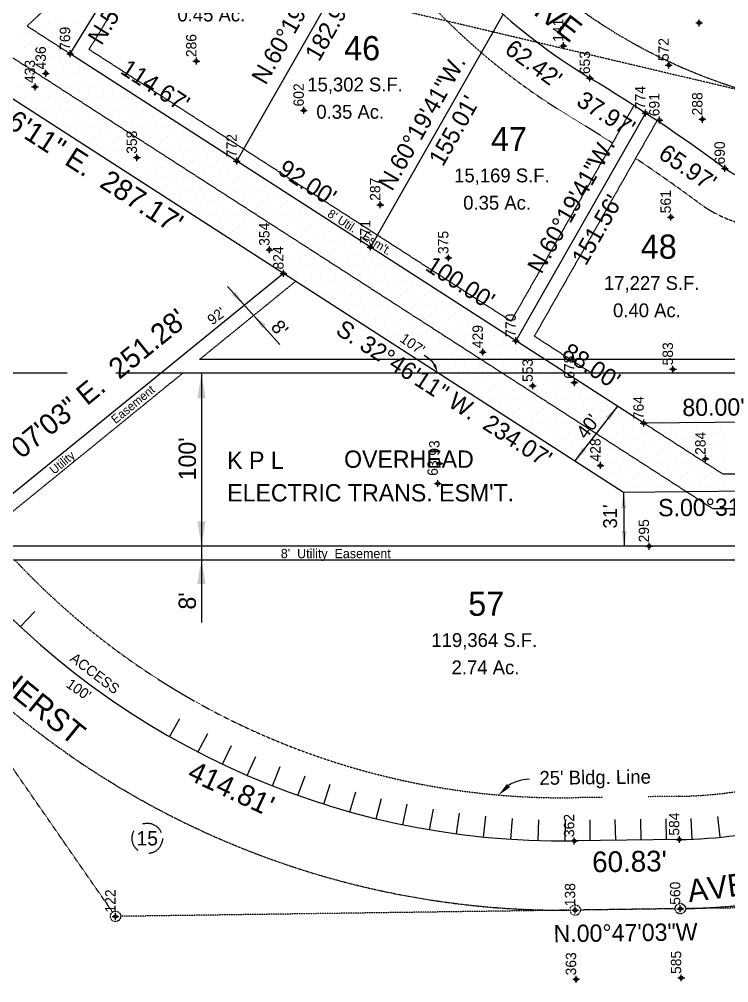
# Model space of a CAD drawing. Extents: x 26090 to 29323, y 9677 to 11446.
# Drawn here: x 27222 to 27633, y 9735 to 10293 of the extents above; entities that cross this region are included whole.
import ezdxf
from ezdxf.enums import TextEntityAlignment as Align

# ---------------------------------------------------------------- set-up
doc = ezdxf.new("R2010")
doc.units = 0
doc.header["$MEASUREMENT"] = 0
doc.header["$PDMODE"] = 34
doc.header["$PDSIZE"] = 2
for name, pattern in [('CENTER2', [1.125, 0.75, -0.125, 0.125, -0.125]), ('HIDDEN', [0.375, 0.25, -0.125]), ('HIDDEN2', [0.1875, 0.125, -0.0625])]:
    doc.linetypes.add(name, pattern=pattern)
doc.layers.get('0').update_dxf_attribs({"linetype": 'CONTINUOUS'})
for name, color, linetype in [('V-ANNO', 7, 'CONTINUOUS'), ('V-CTRL', 8, 'CONTINUOUS'), ('V-ESMT', 5, 'HIDDEN'), ('V-ESMT-DIM', 7, 'CONTINUOUS'), ('V-ESMT-TEXT', 5, 'CONTINUOUS'), ('V-PROP-AREA', 8, 'CONTINUOUS'), ('V-PROP-DIM', 7, 'CONTINUOUS'), ('V-PROP-LINE', 1, 'CONTINUOUS'), ('V-PROP-PATT', 9, 'CONTINUOUS'), ('V-PROP-SBCK', 8, 'HIDDEN2'), ('V-PROP-TEXT', 1, 'CONTINUOUS'), ('V-ROAD-CNTR', 3, 'CENTER2'), ('V-ROAD-DIM', 36, 'HIDDEN2'), ('V-ROAD-TEXT', 7, 'CONTINUOUS'), ('V-SITE-FENC', 5, 'CONTINUOUS'), ('V-SITE-TEXT', 6, 'CONTINUOUS')]:
    doc.layers.add(name, color=color, linetype=linetype)

# ---------------------------------------------------------------- blocks, each defined once
blk = doc.blocks.new('*X3')
at = {"color": 0}
for p, q in [((27225.38, 10290.17), (27225.38, 10290.17)), ((27230.68, 10288.4), (27230.68, 10288.4)), ((27234.22, 10291.94), (27234.22, 10291.94)), ((27239.52, 10290.17), (27239.52, 10290.17)), ((27244.82, 10288.4), (27244.82, 10288.4)), ((27248.36, 10291.94), (27248.36, 10291.94)), ((27253.66, 10290.17), (27253.66, 10290.17)), ((27258.97, 10288.4), (27258.97, 10288.4)), ((27262.5, 10291.94), (27262.5, 10291.94)), ((27223.61, 10281.33), (27223.61, 10281.33)), ((27227.15, 10284.87), (27227.15, 10284.87)), ((27232.45, 10283.1), (27232.45, 10283.1)), ((27235.99, 10286.64), (27235.99, 10286.64)), ((27237.75, 10281.33), (27237.75, 10281.33)), ((27241.29, 10284.87), (27241.29, 10284.87)), ((27246.59, 10283.1), (27246.59, 10283.1)), ((27250.13, 10286.64), (27250.13, 10286.64)), ((27251.9, 10281.33), (27251.9, 10281.33)), ((27255.43, 10284.87), (27255.43, 10284.87)), ((27225.38, 10276.03), (27225.38, 10276.03)), ((27228.91, 10279.56), (27228.91, 10279.56)), ((27234.22, 10277.8), (27234.22, 10277.8)), ((27239.52, 10276.03), (27239.52, 10276.03)), ((27243.06, 10279.56), (27243.06, 10279.56)), ((27248.36, 10277.8), (27248.36, 10277.8)), ((27253.66, 10276.03), (27253.66, 10276.03)), ((27227.15, 10270.73), (27227.15, 10270.73)), ((27230.68, 10274.26), (27230.68, 10274.26)), ((27235.99, 10272.49), (27235.99, 10272.49)), ((27241.29, 10270.73), (27241.29, 10270.73)), ((27244.82, 10274.26), (27244.82, 10274.26)), ((27250.13, 10272.49), (27250.13, 10272.49)), ((27223.61, 10267.19), (27223.61, 10267.19)), ((27228.91, 10265.42), (27228.91, 10265.42)), ((27232.45, 10268.96), (27232.45, 10268.96)), ((27237.75, 10267.19), (27237.75, 10267.19)), ((27243.06, 10265.42), (27243.06, 10265.42)), ((27246.59, 10268.96), (27246.59, 10268.96)), ((27251.9, 10267.19), (27251.9, 10267.19)), ((27257.2, 10265.42), (27257.2, 10265.42)), ((27225.38, 10261.89), (27225.38, 10261.89)), ((27230.68, 10260.12), (27230.68, 10260.12)), ((27234.22, 10263.65), (27234.22, 10263.65)), ((27239.52, 10261.89), (27239.52, 10261.89)), ((27244.82, 10260.12), (27244.82, 10260.12)), ((27248.36, 10263.65), (27248.36, 10263.65)), ((27253.66, 10261.89), (27253.66, 10261.89)), ((27258.97, 10260.12), (27258.97, 10260.12)), ((27262.5, 10263.65), (27262.5, 10263.65)), ((27267.81, 10261.89), (27267.81, 10261.89)), ((27227.15, 10256.58), (27227.15, 10256.58)), ((27232.45, 10254.82), (27232.45, 10254.82)), ((27235.99, 10258.35), (27235.99, 10258.35)), ((27241.29, 10256.58), (27241.29, 10256.58)), ((27246.59, 10254.82), (27246.59, 10254.82)), ((27250.13, 10258.35), (27250.13, 10258.35)), ((27255.43, 10256.58), (27255.43, 10256.58)), ((27260.73, 10254.82), (27260.73, 10254.82)), ((27264.27, 10258.35), (27264.27, 10258.35)), ((27269.57, 10256.58), (27269.57, 10256.58)), ((27274.88, 10254.82), (27274.88, 10254.82)), ((27223.61, 10253.05), (27223.61, 10253.05)), ((27225.38, 10247.75), (27225.38, 10247.75)), ((27228.91, 10251.28), (27228.91, 10251.28)), ((27234.22, 10249.51), (27234.22, 10249.51)), ((27237.75, 10253.05), (27237.75, 10253.05)), ((27239.52, 10247.75), (27239.52, 10247.75)), ((27243.06, 10251.28), (27243.06, 10251.28)), ((27248.36, 10249.51), (27248.36, 10249.51)), ((27251.9, 10253.05), (27251.9, 10253.05)), ((27253.66, 10247.75), (27253.66, 10247.75)), ((27257.2, 10251.28), (27257.2, 10251.28)), ((27262.5, 10249.51), (27262.5, 10249.51)), ((27266.04, 10253.05), (27266.04, 10253.05)), ((27267.81, 10247.75), (27267.81, 10247.75)), ((27271.34, 10251.28), (27271.34, 10251.28)), ((27276.64, 10249.51), (27276.64, 10249.51)), ((27280.18, 10253.05), (27280.18, 10253.05)), ((27281.95, 10247.75), (27281.95, 10247.75)), ((27227.15, 10242.44), (27227.15, 10242.44)), ((27230.68, 10245.98), (27230.68, 10245.98)), ((27235.99, 10244.21), (27235.99, 10244.21)), ((27241.29, 10242.44), (27241.29, 10242.44)), ((27244.82, 10245.98), (27244.82, 10245.98)), ((27250.13, 10244.21), (27250.13, 10244.21)), ((27255.43, 10242.44), (27255.43, 10242.44)), ((27258.97, 10245.98), (27258.97, 10245.98)), ((27264.27, 10244.21), (27264.27, 10244.21)), ((27269.57, 10242.44), (27269.57, 10242.44)), ((27273.11, 10245.98), (27273.11, 10245.98)), ((27278.41, 10244.21), (27278.41, 10244.21)), ((27283.72, 10242.44), (27283.72, 10242.44)), ((27287.25, 10245.98), (27287.25, 10245.98)), ((27292.55, 10244.21), (27292.55, 10244.21)), ((27297.86, 10242.44), (27297.86, 10242.44)), ((27232.45, 10240.67), (27232.45, 10240.67)), ((27237.75, 10238.91), (27237.75, 10238.91)), ((27243.06, 10237.14), (27243.06, 10237.14)), ((27246.59, 10240.67), (27246.59, 10240.67)), ((27251.9, 10238.91), (27251.9, 10238.91)), ((27257.2, 10237.14), (27257.2, 10237.14)), ((27260.73, 10240.67), (27260.73, 10240.67)), ((27266.04, 10238.91), (27266.04, 10238.91)), ((27271.34, 10237.14), (27271.34, 10237.14)), ((27274.88, 10240.67), (27274.88, 10240.67)), ((27280.18, 10238.91), (27280.18, 10238.91)), ((27285.48, 10237.14), (27285.48, 10237.14)), ((27289.02, 10240.67), (27289.02, 10240.67)), ((27294.32, 10238.91), (27294.32, 10238.91)), ((27299.63, 10237.14), (27299.63, 10237.14)), ((27239.52, 10233.6), (27239.52, 10233.6)), ((27244.82, 10231.84), (27244.82, 10231.84)), ((27248.36, 10235.37), (27248.36, 10235.37)), ((27253.66, 10233.6), (27253.66, 10233.6)), ((27258.97, 10231.84), (27258.97, 10231.84)), ((27262.5, 10235.37), (27262.5, 10235.37)), ((27267.81, 10233.6), (27267.81, 10233.6)), ((27273.11, 10231.84), (27273.11, 10231.84)), ((27276.64, 10235.37), (27276.64, 10235.37)), ((27281.95, 10233.6), (27281.95, 10233.6)), ((27287.25, 10231.84), (27287.25, 10231.84)), ((27290.79, 10235.37), (27290.79, 10235.37)), ((27296.09, 10233.6), (27296.09, 10233.6)), ((27301.39, 10231.84), (27301.39, 10231.84)), ((27304.93, 10235.37), (27304.93, 10235.37)), ((27310.23, 10233.6), (27310.23, 10233.6)), ((27250.13, 10230.07), (27250.13, 10230.07)), ((27255.43, 10228.3), (27255.43, 10228.3)), ((27260.73, 10226.53), (27260.73, 10226.53)), ((27264.27, 10230.07), (27264.27, 10230.07)), ((27269.57, 10228.3), (27269.57, 10228.3)), ((27274.88, 10226.53), (27274.88, 10226.53)), ((27278.41, 10230.07), (27278.41, 10230.07)), ((27283.72, 10228.3), (27283.72, 10228.3)), ((27289.02, 10226.53), (27289.02, 10226.53)), ((27292.55, 10230.07), (27292.55, 10230.07)), ((27297.86, 10228.3), (27297.86, 10228.3)), ((27303.16, 10226.53), (27303.16, 10226.53)), ((27306.7, 10230.07), (27306.7, 10230.07)), ((27312, 10228.3), (27312, 10228.3)), ((27317.3, 10226.53), (27317.3, 10226.53)), ((27257.2, 10223), (27257.2, 10223)), ((27262.5, 10221.23), (27262.5, 10221.23)), ((27266.04, 10224.76), (27266.04, 10224.76)), ((27271.34, 10223), (27271.34, 10223)), ((27276.64, 10221.23), (27276.64, 10221.23)), ((27280.18, 10224.76), (27280.18, 10224.76)), ((27285.48, 10223), (27285.48, 10223)), ((27290.79, 10221.23), (27290.79, 10221.23)), ((27294.32, 10224.76), (27294.32, 10224.76)), ((27299.63, 10223), (27299.63, 10223)), ((27304.93, 10221.23), (27304.93, 10221.23)), ((27308.46, 10224.76), (27308.46, 10224.76)), ((27313.77, 10223), (27313.77, 10223)), ((27319.07, 10221.23), (27319.07, 10221.23)), ((27322.61, 10224.76), (27322.61, 10224.76)), ((27327.91, 10223), (27327.91, 10223)), ((27267.81, 10219.46), (27267.81, 10219.46)), ((27273.11, 10217.69), (27273.11, 10217.69)), ((27278.41, 10215.93), (27278.41, 10215.93)), ((27281.95, 10219.46), (27281.95, 10219.46)), ((27287.25, 10217.69), (27287.25, 10217.69)), ((27292.55, 10215.93), (27292.55, 10215.93)), ((27296.09, 10219.46), (27296.09, 10219.46)), ((27301.39, 10217.69), (27301.39, 10217.69)), ((27306.7, 10215.93), (27306.7, 10215.93)), ((27310.23, 10219.46), (27310.23, 10219.46)), ((27315.53, 10217.69), (27315.53, 10217.69)), ((27320.84, 10215.93), (27320.84, 10215.93)), ((27324.37, 10219.46), (27324.37, 10219.46)), ((27329.68, 10217.69), (27329.68, 10217.69)), ((27334.98, 10215.93), (27334.98, 10215.93)), ((27269.57, 10214.16), (27269.57, 10214.16)), ((27274.88, 10212.39), (27274.88, 10212.39)), ((27280.18, 10210.62), (27280.18, 10210.62)), ((27283.72, 10214.16), (27283.72, 10214.16)), ((27285.48, 10208.85), (27285.48, 10208.85)), ((27289.02, 10212.39), (27289.02, 10212.39)), ((27294.32, 10210.62), (27294.32, 10210.62)), ((27297.86, 10214.16), (27297.86, 10214.16)), ((27299.63, 10208.85), (27299.63, 10208.85)), ((27303.16, 10212.39), (27303.16, 10212.39)), ((27308.46, 10210.62), (27308.46, 10210.62)), ((27312, 10214.16), (27312, 10214.16)), ((27313.77, 10208.85), (27313.77, 10208.85)), ((27317.3, 10212.39), (27317.3, 10212.39)), ((27322.61, 10210.62), (27322.61, 10210.62)), ((27326.14, 10214.16), (27326.14, 10214.16)), ((27327.91, 10208.85), (27327.91, 10208.85)), ((27331.44, 10212.39), (27331.44, 10212.39)), ((27336.75, 10210.62), (27336.75, 10210.62)), ((27340.28, 10214.16), (27340.28, 10214.16)), ((27342.05, 10208.85), (27342.05, 10208.85)), ((27287.25, 10203.55), (27287.25, 10203.55)), ((27290.79, 10207.09), (27290.79, 10207.09)), ((27296.09, 10205.32), (27296.09, 10205.32)), ((27301.39, 10203.55), (27301.39, 10203.55)), ((27304.93, 10207.09), (27304.93, 10207.09)), ((27310.23, 10205.32), (27310.23, 10205.32)), ((27315.53, 10203.55), (27315.53, 10203.55)), ((27319.07, 10207.09), (27319.07, 10207.09)), ((27324.37, 10205.32), (27324.37, 10205.32)), ((27329.68, 10203.55), (27329.68, 10203.55)), ((27333.21, 10207.09), (27333.21, 10207.09)), ((27338.52, 10205.32), (27338.52, 10205.32)), ((27343.82, 10203.55), (27343.82, 10203.55)), ((27347.35, 10207.09), (27347.35, 10207.09)), ((27352.66, 10205.32), (27352.66, 10205.32)), ((27357.96, 10203.55), (27357.96, 10203.55)), ((27292.55, 10201.78), (27292.55, 10201.78)), ((27297.86, 10200.02), (27297.86, 10200.02)), ((27303.16, 10198.25), (27303.16, 10198.25)), ((27306.7, 10201.78), (27306.7, 10201.78)), ((27312, 10200.02), (27312, 10200.02)), ((27317.3, 10198.25), (27317.3, 10198.25)), ((27320.84, 10201.78), (27320.84, 10201.78)), ((27326.14, 10200.02), (27326.14, 10200.02)), ((27331.44, 10198.25), (27331.44, 10198.25)), ((27334.98, 10201.78), (27334.98, 10201.78)), ((27340.28, 10200.02), (27340.28, 10200.02)), ((27345.59, 10198.25), (27345.59, 10198.25)), ((27349.12, 10201.78), (27349.12, 10201.78)), ((27354.43, 10200.02), (27354.43, 10200.02)), ((27359.73, 10198.25), (27359.73, 10198.25)), ((27299.63, 10194.71), (27299.63, 10194.71)), ((27304.93, 10192.94), (27304.93, 10192.94)), ((27308.46, 10196.48), (27308.46, 10196.48)), ((27313.77, 10194.71), (27313.77, 10194.71)), ((27319.07, 10192.94), (27319.07, 10192.94)), ((27322.61, 10196.48), (27322.61, 10196.48)), ((27327.91, 10194.71), (27327.91, 10194.71)), ((27333.21, 10192.94), (27333.21, 10192.94)), ((27336.75, 10196.48), (27336.75, 10196.48)), ((27342.05, 10194.71), (27342.05, 10194.71)), ((27347.35, 10192.94), (27347.35, 10192.94)), ((27350.89, 10196.48), (27350.89, 10196.48)), ((27356.19, 10194.71), (27356.19, 10194.71)), ((27361.5, 10192.94), (27361.5, 10192.94)), ((27365.03, 10196.48), (27365.03, 10196.48)), ((27370.34, 10194.71), (27370.34, 10194.71)), ((27375.64, 10192.94), (27375.64, 10192.94)), ((27310.23, 10191.18), (27310.23, 10191.18)), ((27315.53, 10189.41), (27315.53, 10189.41)), ((27320.84, 10187.64), (27320.84, 10187.64)), ((27324.37, 10191.18), (27324.37, 10191.18)), ((27329.68, 10189.41), (27329.68, 10189.41)), ((27334.98, 10187.64), (27334.98, 10187.64)), ((27338.52, 10191.18), (27338.52, 10191.18)), ((27343.82, 10189.41), (27343.82, 10189.41)), ((27349.12, 10187.64), (27349.12, 10187.64)), ((27352.66, 10191.18), (27352.66, 10191.18)), ((27357.96, 10189.41), (27357.96, 10189.41)), ((27363.26, 10187.64), (27363.26, 10187.64)), ((27366.8, 10191.18), (27366.8, 10191.18)), ((27372.1, 10189.41), (27372.1, 10189.41)), ((27377.41, 10187.64), (27377.41, 10187.64)), ((27317.3, 10184.11), (27317.3, 10184.11)), ((27322.61, 10182.34), (27322.61, 10182.34)), ((27326.14, 10185.87), (27326.14, 10185.87)), ((27331.44, 10184.11), (27331.44, 10184.11)), ((27336.75, 10182.34), (27336.75, 10182.34)), ((27340.28, 10185.87), (27340.28, 10185.87)), ((27345.59, 10184.11), (27345.59, 10184.11)), ((27350.89, 10182.34), (27350.89, 10182.34)), ((27354.43, 10185.87), (27354.43, 10185.87)), ((27359.73, 10184.11), (27359.73, 10184.11)), ((27365.03, 10182.34), (27365.03, 10182.34)), ((27368.57, 10185.87), (27368.57, 10185.87)), ((27373.87, 10184.11), (27373.87, 10184.11)), ((27379.17, 10182.34), (27379.17, 10182.34)), ((27382.71, 10185.87), (27382.71, 10185.87)), ((27388.01, 10184.11), (27388.01, 10184.11)), ((27327.91, 10180.57), (27327.91, 10180.57)), ((27329.68, 10175.27), (27329.68, 10175.27)), ((27333.21, 10178.8), (27333.21, 10178.8)), ((27338.52, 10177.03), (27338.52, 10177.03)), ((27342.05, 10180.57), (27342.05, 10180.57)), ((27343.82, 10175.27), (27343.82, 10175.27)), ((27347.35, 10178.8), (27347.35, 10178.8)), ((27352.66, 10177.03), (27352.66, 10177.03)), ((27356.19, 10180.57), (27356.19, 10180.57)), ((27357.96, 10175.27), (27357.96, 10175.27)), ((27361.5, 10178.8), (27361.5, 10178.8)), ((27366.8, 10177.03), (27366.8, 10177.03)), ((27370.34, 10180.57), (27370.34, 10180.57)), ((27372.1, 10175.27), (27372.1, 10175.27)), ((27375.64, 10178.8), (27375.64, 10178.8)), ((27380.94, 10177.03), (27380.94, 10177.03)), ((27384.48, 10180.57), (27384.48, 10180.57)), ((27386.25, 10175.27), (27386.25, 10175.27)), ((27389.78, 10178.8), (27389.78, 10178.8)), ((27395.08, 10177.03), (27395.08, 10177.03)), ((27400.39, 10175.27), (27400.39, 10175.27)), ((27334.98, 10173.5), (27334.98, 10173.5)), ((27340.28, 10171.73), (27340.28, 10171.73)), ((27345.59, 10169.96), (27345.59, 10169.96)), ((27349.12, 10173.5), (27349.12, 10173.5)), ((27354.43, 10171.73), (27354.43, 10171.73)), ((27359.73, 10169.96), (27359.73, 10169.96)), ((27363.26, 10173.5), (27363.26, 10173.5)), ((27368.57, 10171.73), (27368.57, 10171.73)), ((27373.87, 10169.96), (27373.87, 10169.96)), ((27377.41, 10173.5), (27377.41, 10173.5)), ((27382.71, 10171.73), (27382.71, 10171.73)), ((27388.01, 10169.96), (27388.01, 10169.96)), ((27391.55, 10173.5), (27391.55, 10173.5)), ((27396.85, 10171.73), (27396.85, 10171.73)), ((27402.16, 10169.96), (27402.16, 10169.96)), ((27405.69, 10173.5), (27405.69, 10173.5)), ((27347.35, 10164.66), (27347.35, 10164.66)), ((27350.89, 10168.2), (27350.89, 10168.2)), ((27356.19, 10166.43), (27356.19, 10166.43)), ((27361.5, 10164.66), (27361.5, 10164.66)), ((27365.03, 10168.2), (27365.03, 10168.2)), ((27370.34, 10166.43), (27370.34, 10166.43)), ((27375.64, 10164.66), (27375.64, 10164.66)), ((27379.17, 10168.2), (27379.17, 10168.2)), ((27384.48, 10166.43), (27384.48, 10166.43)), ((27389.78, 10164.66), (27389.78, 10164.66)), ((27393.32, 10168.2), (27393.32, 10168.2)), ((27398.62, 10166.43), (27398.62, 10166.43)), ((27403.92, 10164.66), (27403.92, 10164.66)), ((27407.46, 10168.2), (27407.46, 10168.2)), ((27412.76, 10166.43), (27412.76, 10166.43)), ((27418.07, 10164.66), (27418.07, 10164.66)), ((27352.66, 10162.89), (27352.66, 10162.89)), ((27357.96, 10161.12), (27357.96, 10161.12)), ((27363.26, 10159.36), (27363.26, 10159.36)), ((27366.8, 10162.89), (27366.8, 10162.89)), ((27372.1, 10161.12), (27372.1, 10161.12)), ((27377.41, 10159.36), (27377.41, 10159.36)), ((27380.94, 10162.89), (27380.94, 10162.89)), ((27386.25, 10161.12), (27386.25, 10161.12)), ((27391.55, 10159.36), (27391.55, 10159.36)), ((27395.08, 10162.89), (27395.08, 10162.89)), ((27400.39, 10161.12), (27400.39, 10161.12)), ((27405.69, 10159.36), (27405.69, 10159.36)), ((27409.23, 10162.89), (27409.23, 10162.89)), ((27414.53, 10161.12), (27414.53, 10161.12)), ((27419.83, 10159.36), (27419.83, 10159.36)), ((27359.73, 10155.82), (27359.73, 10155.82)), ((27365.03, 10154.05), (27365.03, 10154.05)), ((27368.57, 10157.59), (27368.57, 10157.59)), ((27373.87, 10155.82), (27373.87, 10155.82)), ((27379.17, 10154.05), (27379.17, 10154.05)), ((27382.71, 10157.59), (27382.71, 10157.59)), ((27388.01, 10155.82), (27388.01, 10155.82)), ((27393.32, 10154.05), (27393.32, 10154.05)), ((27396.85, 10157.59), (27396.85, 10157.59)), ((27402.16, 10155.82), (27402.16, 10155.82)), ((27407.46, 10154.05), (27407.46, 10154.05)), ((27410.99, 10157.59), (27410.99, 10157.59)), ((27416.3, 10155.82), (27416.3, 10155.82)), ((27421.6, 10154.05), (27421.6, 10154.05)), ((27425.14, 10157.59), (27425.14, 10157.59)), ((27430.44, 10155.82), (27430.44, 10155.82)), ((27435.74, 10154.05), (27435.74, 10154.05)), ((27370.34, 10152.29), (27370.34, 10152.29)), ((27375.64, 10150.52), (27375.64, 10150.52)), ((27380.94, 10148.75), (27380.94, 10148.75)), ((27384.48, 10152.29), (27384.48, 10152.29)), ((27389.78, 10150.52), (27389.78, 10150.52)), ((27395.08, 10148.75), (27395.08, 10148.75)), ((27398.62, 10152.29), (27398.62, 10152.29)), ((27403.92, 10150.52), (27403.92, 10150.52)), ((27409.23, 10148.75), (27409.23, 10148.75)), ((27412.76, 10152.29), (27412.76, 10152.29)), ((27418.07, 10150.52), (27418.07, 10150.52)), ((27423.37, 10148.75), (27423.37, 10148.75)), ((27426.9, 10152.29), (27426.9, 10152.29)), ((27432.21, 10150.52), (27432.21, 10150.52)), ((27437.51, 10148.75), (27437.51, 10148.75)), ((27377.41, 10145.21), (27377.41, 10145.21)), ((27382.71, 10143.45), (27382.71, 10143.45)), ((27386.25, 10146.98), (27386.25, 10146.98)), ((27391.55, 10145.21), (27391.55, 10145.21)), ((27396.85, 10143.45), (27396.85, 10143.45)), ((27400.39, 10146.98), (27400.39, 10146.98)), ((27405.69, 10145.21), (27405.69, 10145.21)), ((27410.99, 10143.45), (27410.99, 10143.45)), ((27414.53, 10146.98), (27414.53, 10146.98)), ((27419.83, 10145.21), (27419.83, 10145.21)), ((27425.14, 10143.45), (27425.14, 10143.45)), ((27428.67, 10146.98), (27428.67, 10146.98)), ((27433.98, 10145.21), (27433.98, 10145.21)), ((27439.28, 10143.45), (27439.28, 10143.45)), ((27442.81, 10146.98), (27442.81, 10146.98)), ((27448.12, 10145.21), (27448.12, 10145.21)), ((27388.01, 10141.68), (27388.01, 10141.68)), ((27389.78, 10136.38), (27389.78, 10136.38)), ((27393.32, 10139.91), (27393.32, 10139.91)), ((27398.62, 10138.14), (27398.62, 10138.14)), ((27402.16, 10141.68), (27402.16, 10141.68)), ((27403.92, 10136.38), (27403.92, 10136.38)), ((27407.46, 10139.91), (27407.46, 10139.91)), ((27412.76, 10138.14), (27412.76, 10138.14)), ((27416.3, 10141.68), (27416.3, 10141.68)), ((27418.07, 10136.38), (27418.07, 10136.38)), ((27421.6, 10139.91), (27421.6, 10139.91)), ((27426.9, 10138.14), (27426.9, 10138.14)), ((27430.44, 10141.68), (27430.44, 10141.68)), ((27432.21, 10136.38), (27432.21, 10136.38)), ((27435.74, 10139.91), (27435.74, 10139.91)), ((27441.05, 10138.14), (27441.05, 10138.14)), ((27444.58, 10141.68), (27444.58, 10141.68)), ((27446.35, 10136.38), (27446.35, 10136.38)), ((27449.89, 10139.91), (27449.89, 10139.91)), ((27455.19, 10138.14), (27455.19, 10138.14)), ((27460.49, 10136.38), (27460.49, 10136.38)), ((27395.08, 10134.61), (27395.08, 10134.61)), ((27400.39, 10132.84), (27400.39, 10132.84)), ((27405.69, 10131.07), (27405.69, 10131.07)), ((27409.23, 10134.61), (27409.23, 10134.61)), ((27414.53, 10132.84), (27414.53, 10132.84)), ((27419.83, 10131.07), (27419.83, 10131.07)), ((27423.37, 10134.61), (27423.37, 10134.61)), ((27428.67, 10132.84), (27428.67, 10132.84)), ((27433.98, 10131.07), (27433.98, 10131.07)), ((27437.51, 10134.61), (27437.51, 10134.61)), ((27442.81, 10132.84), (27442.81, 10132.84)), ((27448.12, 10131.07), (27448.12, 10131.07)), ((27451.65, 10134.61), (27451.65, 10134.61)), ((27456.96, 10132.84), (27456.96, 10132.84)), ((27462.26, 10131.07), (27462.26, 10131.07)), ((27465.8, 10134.61), (27465.8, 10134.61)), ((27407.46, 10125.77), (27407.46, 10125.77)), ((27410.99, 10129.3), (27410.99, 10129.3)), ((27416.3, 10127.54), (27416.3, 10127.54)), ((27421.6, 10125.77), (27421.6, 10125.77)), ((27425.14, 10129.3), (27425.14, 10129.3)), ((27430.44, 10127.54), (27430.44, 10127.54)), ((27435.74, 10125.77), (27435.74, 10125.77)), ((27439.28, 10129.3), (27439.28, 10129.3)), ((27444.58, 10127.54), (27444.58, 10127.54)), ((27449.89, 10125.77), (27449.89, 10125.77)), ((27453.42, 10129.3), (27453.42, 10129.3)), ((27458.72, 10127.54), (27458.72, 10127.54)), ((27464.03, 10125.77), (27464.03, 10125.77)), ((27467.56, 10129.3), (27467.56, 10129.3)), ((27472.87, 10127.54), (27472.87, 10127.54)), ((27478.17, 10125.77), (27478.17, 10125.77)), ((27412.76, 10124), (27412.76, 10124)), ((27418.07, 10122.23), (27418.07, 10122.23)), ((27423.37, 10120.47), (27423.37, 10120.47)), ((27426.9, 10124), (27426.9, 10124)), ((27432.21, 10122.23), (27432.21, 10122.23)), ((27437.51, 10120.47), (27437.51, 10120.47)), ((27441.05, 10124), (27441.05, 10124)), ((27446.35, 10122.23), (27446.35, 10122.23)), ((27451.65, 10120.47), (27451.65, 10120.47)), ((27455.19, 10124), (27455.19, 10124)), ((27460.49, 10122.23), (27460.49, 10122.23)), ((27465.8, 10120.47), (27465.8, 10120.47)), ((27469.33, 10124), (27469.33, 10124)), ((27474.63, 10122.23), (27474.63, 10122.23)), ((27479.94, 10120.47), (27479.94, 10120.47)), ((27425.14, 10115.16), (27425.14, 10115.16)), ((27428.67, 10118.7), (27428.67, 10118.7)), ((27433.98, 10116.93), (27433.98, 10116.93)), ((27439.28, 10115.16), (27439.28, 10115.16)), ((27442.81, 10118.7), (27442.81, 10118.7)), ((27448.12, 10116.93), (27448.12, 10116.93)), ((27453.42, 10115.16), (27453.42, 10115.16)), ((27456.96, 10118.7), (27456.96, 10118.7)), ((27462.26, 10116.93), (27462.26, 10116.93)), ((27467.56, 10115.16), (27467.56, 10115.16)), ((27471.1, 10118.7), (27471.1, 10118.7)), ((27476.4, 10116.93), (27476.4, 10116.93)), ((27481.71, 10115.16), (27481.71, 10115.16)), ((27485.24, 10118.7), (27485.24, 10118.7)), ((27490.54, 10116.93), (27490.54, 10116.93)), ((27495.85, 10115.16), (27495.85, 10115.16)), ((27430.44, 10113.39), (27430.44, 10113.39)), ((27435.74, 10111.63), (27435.74, 10111.63)), ((27441.05, 10109.86), (27441.05, 10109.86)), ((27444.58, 10113.39), (27444.58, 10113.39)), ((27449.89, 10111.63), (27449.89, 10111.63)), ((27455.19, 10109.86), (27455.19, 10109.86)), ((27458.72, 10113.39), (27458.72, 10113.39)), ((27464.03, 10111.63), (27464.03, 10111.63)), ((27469.33, 10109.86), (27469.33, 10109.86)), ((27472.87, 10113.39), (27472.87, 10113.39)), ((27478.17, 10111.63), (27478.17, 10111.63)), ((27483.47, 10109.86), (27483.47, 10109.86)), ((27487.01, 10113.39), (27487.01, 10113.39)), ((27492.31, 10111.63), (27492.31, 10111.63)), ((27497.61, 10109.86), (27497.61, 10109.86)), ((27437.51, 10106.32), (27437.51, 10106.32)), ((27442.81, 10104.56), (27442.81, 10104.56)), ((27446.35, 10108.09), (27446.35, 10108.09)), ((27448.12, 10102.79), (27448.12, 10102.79)), ((27451.65, 10106.32), (27451.65, 10106.32)), ((27456.96, 10104.56), (27456.96, 10104.56)), ((27460.49, 10108.09), (27460.49, 10108.09)), ((27462.26, 10102.79), (27462.26, 10102.79)), ((27465.8, 10106.32), (27465.8, 10106.32)), ((27471.1, 10104.56), (27471.1, 10104.56)), ((27474.63, 10108.09), (27474.63, 10108.09)), ((27476.4, 10102.79), (27476.4, 10102.79)), ((27479.94, 10106.32), (27479.94, 10106.32)), ((27485.24, 10104.56), (27485.24, 10104.56)), ((27488.78, 10108.09), (27488.78, 10108.09)), ((27490.54, 10102.79), (27490.54, 10102.79)), ((27494.08, 10106.32), (27494.08, 10106.32)), ((27499.38, 10104.56), (27499.38, 10104.56)), ((27502.92, 10108.09), (27502.92, 10108.09)), ((27504.69, 10102.79), (27504.69, 10102.79)), ((27508.22, 10106.32), (27508.22, 10106.32)), ((27453.42, 10101.02), (27453.42, 10101.02)), ((27458.72, 10099.25), (27458.72, 10099.25)), ((27464.03, 10097.48), (27464.03, 10097.48)), ((27467.56, 10101.02), (27467.56, 10101.02)), ((27472.87, 10099.25), (27472.87, 10099.25)), ((27478.17, 10097.48), (27478.17, 10097.48)), ((27481.71, 10101.02), (27481.71, 10101.02)), ((27487.01, 10099.25), (27487.01, 10099.25)), ((27492.31, 10097.48), (27492.31, 10097.48)), ((27495.85, 10101.02), (27495.85, 10101.02)), ((27501.15, 10099.25), (27501.15, 10099.25)), ((27506.45, 10097.48), (27506.45, 10097.48)), ((27509.99, 10101.02), (27509.99, 10101.02)), ((27515.29, 10099.25), (27515.29, 10099.25)), ((27520.6, 10097.48), (27520.6, 10097.48)), ((27455.19, 10095.72), (27455.19, 10095.72)), ((27460.49, 10093.95), (27460.49, 10093.95)), ((27465.8, 10092.18), (27465.8, 10092.18)), ((27469.33, 10095.72), (27469.33, 10095.72)), ((27474.63, 10093.95), (27474.63, 10093.95)), ((27479.94, 10092.18), (27479.94, 10092.18)), ((27483.47, 10095.72), (27483.47, 10095.72)), ((27488.78, 10093.95), (27488.78, 10093.95)), ((27494.08, 10092.18), (27494.08, 10092.18)), ((27497.61, 10095.72), (27497.61, 10095.72)), ((27502.92, 10093.95), (27502.92, 10093.95)), ((27508.22, 10092.18), (27508.22, 10092.18)), ((27511.76, 10095.72), (27511.76, 10095.72)), ((27517.06, 10093.95), (27517.06, 10093.95)), ((27522.36, 10092.18), (27522.36, 10092.18)), ((27525.9, 10095.72), (27525.9, 10095.72)), ((27467.56, 10086.88), (27467.56, 10086.88)), ((27471.1, 10090.41), (27471.1, 10090.41)), ((27476.4, 10088.65), (27476.4, 10088.65)), ((27481.71, 10086.88), (27481.71, 10086.88)), ((27485.24, 10090.41), (27485.24, 10090.41)), ((27490.54, 10088.65), (27490.54, 10088.65)), ((27495.85, 10086.88), (27495.85, 10086.88)), ((27499.38, 10090.41), (27499.38, 10090.41)), ((27504.69, 10088.65), (27504.69, 10088.65)), ((27509.99, 10086.88), (27509.99, 10086.88)), ((27513.52, 10090.41), (27513.52, 10090.41)), ((27518.83, 10088.65), (27518.83, 10088.65)), ((27524.13, 10086.88), (27524.13, 10086.88)), ((27527.67, 10090.41), (27527.67, 10090.41)), ((27532.97, 10088.65), (27532.97, 10088.65)), ((27538.27, 10086.88), (27538.27, 10086.88)), ((27472.87, 10085.11), (27472.87, 10085.11)), ((27478.17, 10083.34), (27478.17, 10083.34)), ((27483.47, 10081.57), (27483.47, 10081.57)), ((27487.01, 10085.11), (27487.01, 10085.11)), ((27492.31, 10083.34), (27492.31, 10083.34)), ((27497.61, 10081.57), (27497.61, 10081.57)), ((27501.15, 10085.11), (27501.15, 10085.11)), ((27506.45, 10083.34), (27506.45, 10083.34)), ((27511.76, 10081.57), (27511.76, 10081.57)), ((27515.29, 10085.11), (27515.29, 10085.11)), ((27520.6, 10083.34), (27520.6, 10083.34)), ((27525.9, 10081.57), (27525.9, 10081.57)), ((27529.43, 10085.11), (27529.43, 10085.11)), ((27534.74, 10083.34), (27534.74, 10083.34)), ((27540.04, 10081.57), (27540.04, 10081.57)), ((27485.24, 10076.27), (27485.24, 10076.27)), ((27488.78, 10079.81), (27488.78, 10079.81)), ((27494.08, 10078.04), (27494.08, 10078.04)), ((27499.38, 10076.27), (27499.38, 10076.27)), ((27502.92, 10079.81), (27502.92, 10079.81)), ((27508.22, 10078.04), (27508.22, 10078.04)), ((27513.52, 10076.27), (27513.52, 10076.27)), ((27517.06, 10079.81), (27517.06, 10079.81)), ((27522.36, 10078.04), (27522.36, 10078.04)), ((27527.67, 10076.27), (27527.67, 10076.27)), ((27531.2, 10079.81), (27531.2, 10079.81)), ((27536.51, 10078.04), (27536.51, 10078.04)), ((27541.81, 10076.27), (27541.81, 10076.27)), ((27545.34, 10079.81), (27545.34, 10079.81)), ((27550.65, 10078.04), (27550.65, 10078.04)), ((27555.95, 10076.27), (27555.95, 10076.27)), ((27490.54, 10074.5), (27490.54, 10074.5)), ((27495.85, 10072.74), (27495.85, 10072.74)), ((27501.15, 10070.97), (27501.15, 10070.97)), ((27504.69, 10074.5), (27504.69, 10074.5)), ((27509.99, 10072.74), (27509.99, 10072.74)), ((27515.29, 10070.97), (27515.29, 10070.97)), ((27518.83, 10074.5), (27518.83, 10074.5)), ((27524.13, 10072.74), (27524.13, 10072.74)), ((27529.43, 10070.97), (27529.43, 10070.97)), ((27532.97, 10074.5), (27532.97, 10074.5)), ((27538.27, 10072.74), (27538.27, 10072.74)), ((27543.58, 10070.97), (27543.58, 10070.97)), ((27547.11, 10074.5), (27547.11, 10074.5)), ((27552.42, 10072.74), (27552.42, 10072.74)), ((27557.72, 10070.97), (27557.72, 10070.97)), ((27497.61, 10067.43), (27497.61, 10067.43)), ((27502.92, 10065.67), (27502.92, 10065.67)), ((27506.45, 10069.2), (27506.45, 10069.2)), ((27508.22, 10063.9), (27508.22, 10063.9)), ((27511.76, 10067.43), (27511.76, 10067.43)), ((27517.06, 10065.67), (27517.06, 10065.67)), ((27520.6, 10069.2), (27520.6, 10069.2)), ((27522.36, 10063.9), (27522.36, 10063.9)), ((27525.9, 10067.43), (27525.9, 10067.43)), ((27531.2, 10065.67), (27531.2, 10065.67)), ((27534.74, 10069.2), (27534.74, 10069.2)), ((27536.51, 10063.9), (27536.51, 10063.9)), ((27540.04, 10067.43), (27540.04, 10067.43)), ((27545.34, 10065.67), (27545.34, 10065.67)), ((27548.88, 10069.2), (27548.88, 10069.2)), ((27550.65, 10063.9), (27550.65, 10063.9)), ((27554.18, 10067.43), (27554.18, 10067.43)), ((27559.49, 10065.67), (27559.49, 10065.67)), ((27563.02, 10069.2), (27563.02, 10069.2)), ((27564.79, 10063.9), (27564.79, 10063.9)), ((27568.33, 10067.43), (27568.33, 10067.43)), ((27513.52, 10062.13), (27513.52, 10062.13)), ((27518.83, 10060.36), (27518.83, 10060.36)), ((27524.13, 10058.59), (27524.13, 10058.59)), ((27527.67, 10062.13), (27527.67, 10062.13)), ((27532.97, 10060.36), (27532.97, 10060.36)), ((27538.27, 10058.59), (27538.27, 10058.59)), ((27541.81, 10062.13), (27541.81, 10062.13)), ((27547.11, 10060.36), (27547.11, 10060.36)), ((27552.42, 10058.59), (27552.42, 10058.59)), ((27555.95, 10062.13), (27555.95, 10062.13)), ((27561.25, 10060.36), (27561.25, 10060.36)), ((27566.56, 10058.59), (27566.56, 10058.59)), ((27570.09, 10062.13), (27570.09, 10062.13)), ((27575.4, 10060.36), (27575.4, 10060.36)), ((27580.7, 10058.59), (27580.7, 10058.59)), ((27594.84, 10058.59), (27594.84, 10058.59)), ((27608.98, 10058.59), (27608.98, 10058.59)), ((27623.13, 10058.59), (27623.13, 10058.59)), ((27515.29, 10056.83), (27515.29, 10056.83)), ((27520.6, 10055.06), (27520.6, 10055.06)), ((27525.9, 10053.29), (27525.9, 10053.29)), ((27529.43, 10056.83), (27529.43, 10056.83)), ((27534.74, 10055.06), (27534.74, 10055.06)), ((27540.04, 10053.29), (27540.04, 10053.29)), ((27543.58, 10056.83), (27543.58, 10056.83)), ((27548.88, 10055.06), (27548.88, 10055.06)), ((27554.18, 10053.29), (27554.18, 10053.29)), ((27557.72, 10056.83), (27557.72, 10056.83)), ((27563.02, 10055.06), (27563.02, 10055.06)), ((27568.33, 10053.29), (27568.33, 10053.29)), ((27571.86, 10056.83), (27571.86, 10056.83)), ((27577.16, 10055.06), (27577.16, 10055.06)), ((27582.47, 10053.29), (27582.47, 10053.29)), ((27586, 10056.83), (27586, 10056.83)), ((27591.31, 10055.06), (27591.31, 10055.06)), ((27596.61, 10053.29), (27596.61, 10053.29)), ((27600.15, 10056.83), (27600.15, 10056.83)), ((27605.45, 10055.06), (27605.45, 10055.06)), ((27610.75, 10053.29), (27610.75, 10053.29)), ((27614.29, 10056.83), (27614.29, 10056.83)), ((27619.59, 10055.06), (27619.59, 10055.06)), ((27624.89, 10053.29), (27624.89, 10053.29)), ((27628.43, 10056.83), (27628.43, 10056.83)), ((27527.67, 10047.99), (27527.67, 10047.99)), ((27531.2, 10051.52), (27531.2, 10051.52)), ((27536.51, 10049.76), (27536.51, 10049.76)), ((27541.81, 10047.99), (27541.81, 10047.99)), ((27545.34, 10051.52), (27545.34, 10051.52)), ((27550.65, 10049.76), (27550.65, 10049.76)), ((27555.95, 10047.99), (27555.95, 10047.99)), ((27559.49, 10051.52), (27559.49, 10051.52)), ((27564.79, 10049.76), (27564.79, 10049.76)), ((27570.09, 10047.99), (27570.09, 10047.99)), ((27573.63, 10051.52), (27573.63, 10051.52)), ((27578.93, 10049.76), (27578.93, 10049.76)), ((27584.24, 10047.99), (27584.24, 10047.99)), ((27587.77, 10051.52), (27587.77, 10051.52)), ((27593.07, 10049.76), (27593.07, 10049.76)), ((27598.38, 10047.99), (27598.38, 10047.99)), ((27601.91, 10051.52), (27601.91, 10051.52)), ((27607.22, 10049.76), (27607.22, 10049.76)), ((27612.52, 10047.99), (27612.52, 10047.99)), ((27616.06, 10051.52), (27616.06, 10051.52)), ((27621.36, 10049.76), (27621.36, 10049.76)), ((27626.66, 10047.99), (27626.66, 10047.99)), ((27630.2, 10051.52), (27630.2, 10051.52)), ((27532.97, 10046.22), (27532.97, 10046.22)), ((27538.27, 10044.45), (27538.27, 10044.45)), ((27543.58, 10042.68), (27543.58, 10042.68)), ((27547.11, 10046.22), (27547.11, 10046.22)), ((27552.42, 10044.45), (27552.42, 10044.45)), ((27557.72, 10042.68), (27557.72, 10042.68)), ((27561.25, 10046.22), (27561.25, 10046.22)), ((27566.56, 10044.45), (27566.56, 10044.45)), ((27571.86, 10042.68), (27571.86, 10042.68)), ((27575.4, 10046.22), (27575.4, 10046.22)), ((27580.7, 10044.45), (27580.7, 10044.45)), ((27586, 10042.68), (27586, 10042.68)), ((27589.54, 10046.22), (27589.54, 10046.22)), ((27594.84, 10044.45), (27594.84, 10044.45)), ((27600.15, 10042.68), (27600.15, 10042.68)), ((27603.68, 10046.22), (27603.68, 10046.22)), ((27608.98, 10044.45), (27608.98, 10044.45)), ((27614.29, 10042.68), (27614.29, 10042.68)), ((27617.82, 10046.22), (27617.82, 10046.22)), ((27623.13, 10044.45), (27623.13, 10044.45)), ((27628.43, 10042.68), (27628.43, 10042.68)), ((27631.97, 10046.22), (27631.97, 10046.22)), ((27545.34, 10037.38), (27545.34, 10037.38)), ((27548.88, 10040.92), (27548.88, 10040.92)), ((27554.18, 10039.15), (27554.18, 10039.15)), ((27559.49, 10037.38), (27559.49, 10037.38)), ((27563.02, 10040.92), (27563.02, 10040.92)), ((27568.33, 10039.15), (27568.33, 10039.15)), ((27573.63, 10037.38), (27573.63, 10037.38)), ((27577.16, 10040.92), (27577.16, 10040.92)), ((27582.47, 10039.15), (27582.47, 10039.15)), ((27587.77, 10037.38), (27587.77, 10037.38)), ((27591.31, 10040.92), (27591.31, 10040.92)), ((27596.61, 10039.15), (27596.61, 10039.15)), ((27601.91, 10037.38), (27601.91, 10037.38)), ((27605.45, 10040.92), (27605.45, 10040.92)), ((27610.75, 10039.15), (27610.75, 10039.15)), ((27616.06, 10037.38), (27616.06, 10037.38)), ((27619.59, 10040.92), (27619.59, 10040.92)), ((27624.89, 10039.15), (27624.89, 10039.15)), ((27630.2, 10037.38), (27630.2, 10037.38)), ((27550.65, 10035.61), (27550.65, 10035.61)), ((27555.95, 10033.85), (27555.95, 10033.85)), ((27561.25, 10032.08), (27561.25, 10032.08)), ((27564.79, 10035.61), (27564.79, 10035.61)), ((27570.09, 10033.85), (27570.09, 10033.85)), ((27575.4, 10032.08), (27575.4, 10032.08)), ((27578.93, 10035.61), (27578.93, 10035.61)), ((27584.24, 10033.85), (27584.24, 10033.85)), ((27589.54, 10032.08), (27589.54, 10032.08)), ((27593.07, 10035.61), (27593.07, 10035.61)), ((27598.38, 10033.85), (27598.38, 10033.85)), ((27603.68, 10032.08), (27603.68, 10032.08)), ((27607.22, 10035.61), (27607.22, 10035.61)), ((27612.52, 10033.85), (27612.52, 10033.85)), ((27617.82, 10032.08), (27617.82, 10032.08)), ((27621.36, 10035.61), (27621.36, 10035.61)), ((27626.66, 10033.85), (27626.66, 10033.85)), ((27631.97, 10032.08), (27631.97, 10032.08)), ((27557.72, 10028.54), (27557.72, 10028.54)), ((27563.02, 10026.77), (27563.02, 10026.77)), ((27566.56, 10030.31), (27566.56, 10030.31)), ((27568.33, 10025.01), (27568.33, 10025.01)), ((27571.86, 10028.54), (27571.86, 10028.54)), ((27577.16, 10026.77), (27577.16, 10026.77)), ((27580.7, 10030.31), (27580.7, 10030.31)), ((27582.47, 10025.01), (27582.47, 10025.01)), ((27586, 10028.54), (27586, 10028.54)), ((27591.31, 10026.77), (27591.31, 10026.77)), ((27594.84, 10030.31), (27594.84, 10030.31)), ((27596.61, 10025.01), (27596.61, 10025.01)), ((27600.15, 10028.54), (27600.15, 10028.54)), ((27605.45, 10026.77), (27605.45, 10026.77)), ((27608.98, 10030.31), (27608.98, 10030.31)), ((27610.75, 10025.01), (27610.75, 10025.01)), ((27614.29, 10028.54), (27614.29, 10028.54)), ((27619.59, 10026.77), (27619.59, 10026.77)), ((27623.13, 10030.31), (27623.13, 10030.31)), ((27624.89, 10025.01), (27624.89, 10025.01)), ((27628.43, 10028.54), (27628.43, 10028.54)), ((27573.63, 10023.24), (27573.63, 10023.24)), ((27578.93, 10021.47), (27578.93, 10021.47)), ((27584.24, 10019.7), (27584.24, 10019.7)), ((27587.77, 10023.24), (27587.77, 10023.24)), ((27593.07, 10021.47), (27593.07, 10021.47)), ((27598.38, 10019.7), (27598.38, 10019.7)), ((27601.91, 10023.24), (27601.91, 10023.24)), ((27607.22, 10021.47), (27607.22, 10021.47)), ((27612.52, 10019.7), (27612.52, 10019.7)), ((27616.06, 10023.24), (27616.06, 10023.24)), ((27621.36, 10021.47), (27621.36, 10021.47)), ((27626.66, 10019.7), (27626.66, 10019.7)), ((27630.2, 10023.24), (27630.2, 10023.24))]:
    blk.add_line(p, q, dxfattribs=at)
blk = doc.blocks.new('CURVNO')
blk.add_circle((0, 0), 0.085)
blk.add_attdef('CURVE', text='', height=0.08).set_placement((0, 0), align=Align.MIDDLE)

msp = doc.modelspace()

# ---------------------------------------------------------------- linework, layer by layer
at = {"layer": 'V-ANNO'}
msp.add_arc((27518.63, 9827.53), 25.51, 92.0486, 125.2346, dxfattribs=at)
msp.add_solid([(27506.46, 9848.36), (27504.61, 9850.28), (27499.79, 9843.76)], dxfattribs=at)
at = {"layer": 'V-CTRL'}
for p in [(27615.87, 10290.45), (27537.3, 10277.25), (27251.92, 10272.6), (27324.98, 10268.4), (27598.29, 10266.09), (27237.87, 10261.27), (27552.69, 10258.55), (27231.61, 10253.42), (27387.12, 10239.87), (27584.81, 10238.3), (27617.77, 10234.69), (27592.91, 10234.22), (27290.55, 10212.5), (27348.34, 10210.54), (27630.74, 10206.32), (27431.38, 10185.31), (27599.49, 10178.09), (27367.26, 10159.26), (27425.7, 10160.74), (27470.79, 10154.54), (27375.37, 10145.57), (27509.78, 10106.61), (27490.71, 10100.07), (27600.7, 10090.1), (27519.6, 10080.55), (27543.71, 10082.37), (27583.78, 10058.98), (27465.62, 10035.65), (27558.81, 10034.51), (27619.58, 10038.35), (27464.66, 10024.02), (27586.87, 9987.77), (27543.6, 9817.29), (27604.42, 9818.13), (27604.97, 9778.13), (27278.17, 9773.66), (27544.15, 9777.3), (27544.69, 9737.3), (27605.51, 9738.13)]:
    msp.add_point(p, dxfattribs=at)
at = {"layer": 'V-ESMT'}
for p, q in [((27227.03, 10288.63), (27309.13, 10365.51)), ((27262.85, 10275.08), (27315.94, 10361.32)), ((27227.03, 10288.63), (27251.92, 10272.6)), ((27608.62, 10019.21), (27205.89, 10278.45)), ((27507.01, 10117.91), (27262.85, 10275.08)), ((27578.09, 10242.67), (27507.01, 10117.91)), ((27591.5, 10233.87), (27520.49, 10109.24)), ((27382.44, 10141.01), (27326.81, 10095.77)), ((27553.84, 10087.77), (27520.49, 10109.24)), ((27766.38, 10095.77), (27326.81, 10095.77)), ((27250.21, 10087.77), (27014.55, 10087.77)), ((27316.97, 10087.77), (27185.51, 9980.87)), ((27658.91, 10087.77), (27278.28, 10087.77)), ((27629.73, 10029.4), (27583.78, 10058.98)), ((27770.16, 10030.69), (27629.73, 10029.4)), ((27623.93, 10009.35), (27608.62, 10019.21)), ((27768, 10010.67), (27623.93, 10009.35)), ((27660.27, 9987.77), (27080.56, 9987.77)), ((27757.14, 9979.77), (27186.44, 9979.77))]:
    msp.add_line(p, q, dxfattribs=at)
at = {"layer": 'V-ESMT-DIM'}
for p, q in [((27343.01, 10138.03), (27373.34, 10104.5)), ((27327.89, 10087.77), (27327.89, 9943.66)), ((27572.19, 10018.87), (27572.47, 9987.56))]:
    msp.add_line(p, q, dxfattribs=at)
msp.add_arc((27449.71, 10083.66), 15.94, 30.7642, 63.9502, dxfattribs=at)
for points in [[(27347.66, 10135.02), (27345.45, 10132.99), (27352.64, 10127.38)], [(27362.97, 10113.79), (27365.19, 10115.81), (27358.01, 10121.45)], [(27461.95, 10092.45), (27463.5, 10093.08), (27464.59, 10088.13)], [(27325.49, 10073.37), (27330.29, 10073.37), (27327.89, 10087.77)], [(27570.73, 10009.87), (27573.73, 10009.88), (27572.19, 10018.87)], [(27330.29, 10002.17), (27325.49, 10002.17), (27327.89, 9987.77)], [(27573.96, 9996.56), (27570.96, 9996.56), (27572.47, 9987.56)], [(27330.29, 9965.99), (27325.49, 9965.99), (27327.89, 9980.39)]]:
    msp.add_solid(points, dxfattribs=at)
at = {"layer": 'V-PROP-DIM'}
msp.add_line((27568.54, 10068.68), (27543.88, 10037.1), dxfattribs=at)
for points in [[(27561.83, 10062.5), (27564.2, 10060.65), (27568.54, 10068.68)], [(27550.63, 10043.23), (27548.28, 10045.09), (27543.88, 10037.1)]]:
    msp.add_solid(points, dxfattribs=at)
at = {"layer": 'V-PROP-LINE'}
for p, q in [((27251.92, 10272.6), (27309.13, 10365.51)), ((27348.34, 10210.54), (27438.92, 10369.52)), ((27375.37, 10145.57), (27133.9, 10301)), ((27502.44, 10295.43), (27425.7, 10160.74)), ((27583.78, 10058.98), (27251.92, 10272.6)), ((27584.81, 10238.3), (27509.78, 10106.61)), ((27375.37, 10145.57), (27180.41, 9987.03)), ((27572.19, 10018.87), (27375.37, 10145.57)), ((27663.78, 10059.72), (27583.78, 10058.98)), ((27608.62, 10019.21), (27572.19, 10018.87)), ((27768.92, 10020.68), (27608.62, 10019.21)), ((27604.42, 9818.13), (27543.6, 9817.29))]:
    msp.add_line(p, q, dxfattribs=at)
for centre, radius, start, end in [((27733.82, 10558.03), 350, 201.9745, 238.8344), ((27021.06, 9379.53), 1027.28, 53.59465, 58.83437), ((27660.42, 10246.57), 50, 233.5947, 340.8449), ((27537.3, 10277.25), 460, 219.1175, 270.7841), ((27600.7, 10090.1), 272, 270.7841, 298.3636)]:
    msp.add_arc(centre, radius, start, end, dxfattribs=at)
at = {"layer": 'V-PROP-SBCK'}
for p, q in [((27560, 9842.52), (27543.26, 9842.29)), ((27604.08, 9843.12), (27586.41, 9842.88))]:
    msp.add_line(p, q, dxfattribs=at)
for centre, radius, start, end in [((27733.82, 10558.03), 375, 205.8807, 238.8344), ((27021.06, 9379.53), 1002.28, 57.08441, 58.83437), ((27660.42, 10246.57), 75, 233.5947, 334.7217), ((27021.06, 9379.53), 1002.28, 53.59465, 56.16784), ((27537.3, 10277.25), 435, 223.1468, 270.7841), ((27600.7, 10090.1), 247, 270.7841, 297.0083)]:
    msp.add_arc(centre, radius, start, end, dxfattribs=at)
at = {"layer": 'V-ROAD-CNTR'}
msp.add_line((27601.97, 9778.09), (27547.14, 9777.34), dxfattribs=at)
for centre, radius, start, end in [((27733.82, 10558.03), 320, 197.4125, 256.2022), ((27537.3, 10277.25), 500, 215.1018, 270.4404), ((27599.49, 10178.09), 400, 271.2139, 297.9339)]:
    msp.add_arc(centre, radius, start, end, dxfattribs=at)
at = {"layer": 'V-ROAD-DIM'}
for p, q in [((27657.5, 10247.25), (27395.67, 10308.96)), ((27276.46, 9776.12), (27128.23, 9989.73)), ((27541.15, 9777.26), (27281.17, 9773.7)), ((27700.13, 9779.43), (27607.96, 9778.17))]:
    msp.add_line(p, q, dxfattribs=at)
for centre in [(27544.15, 9777.3), (27604.97, 9778.13), (27278.17, 9773.66)]:
    msp.add_circle(centre, 3, dxfattribs=at)
at = {"layer": 'V-SITE-FENC'}
for p, q in [((27223.12, 9941.24), (27231.47, 9950)), ((27309.35, 9877.56), (27315.38, 9888.05)), ((27325.86, 9868.71), (27331.53, 9879.4)), ((27339.99, 9861.7), (27345.29, 9872.58)), ((27354.35, 9855.18), (27359.27, 9866.24)), ((27368.93, 9849.16), (27373.46, 9860.38)), ((27383.7, 9843.64), (27387.85, 9855.01)), ((27398.65, 9838.63), (27402.41, 9850.13)), ((27413.77, 9834.13), (27417.13, 9845.76)), ((27429.03, 9830.16), (27431.99, 9841.89)), ((27444.42, 9826.71), (27446.98, 9838.54)), ((27459.91, 9823.79), (27462.07, 9835.7)), ((27475.5, 9821.41), (27477.24, 9833.38)), ((27491.16, 9819.56), (27492.49, 9831.58)), ((27506.88, 9818.24), (27507.8, 9830.31)), ((27582.25, 9817.76), (27582.05, 9829.92)), ((27596.93, 9818), (27596.73, 9830.16)), ((27611.13, 9830.31), (27611.61, 9818.32)), ((27626.57, 9831.39), (27627.76, 9819.45)), ((27522.63, 9817.47), (27523.13, 9829.56)), ((27538.4, 9817.24), (27538.49, 9829.34)), ((27552.88, 9817.29), (27552.88, 9829.46)), ((27567.57, 9817.53), (27567.37, 9829.69))]:
    msp.add_line(p, q, dxfattribs=at)

# ---------------------------------------------------------------- block references
at = {"layer": 'V-PROP-PATT'}
msp.add_blockref('*X3', (0, 0), dxfattribs=at)
at = {"layer": 'V-ROAD-DIM', "xscale": 103.5, "yscale": 103.5, "zscale": 103.5}
msp.add_blockref('CURVNO', (27296.54, 9818.78), dxfattribs=at).add_auto_attribs({'CURVE': '15'})

# ---------------------------------------------------------------- texts
at = {"layer": 'V-ANNO'}
msp.add_text("25' Bldg. Line", height=8, rotation=0.6387, dxfattribs=at).set_placement((27523.5, 9849.74))
at = {"layer": 'V-CTRL'}
for s, p in [(' 141 ', (27537.3, 10277.25)), (' 769 ', (27251.92, 10272.6)), (' 286 ', (27324.98, 10268.4)), (' 572 ', (27598.29, 10266.09)), (' 436 ', (27237.87, 10261.27)), (' 653 ', (27552.69, 10258.55)), (' 433 ', (27231.61, 10253.42)), (' 602 ', (27387.12, 10239.87)), (' 774 ', (27584.81, 10238.3)), (' 691 ', (27592.91, 10234.22)), (' 288 ', (27617.77, 10234.69)), (' 358 ', (27290.55, 10212.5)), (' 772 ', (27348.34, 10210.54)), (' 690 ', (27630.74, 10206.32)), (' 287 ', (27431.38, 10185.31)), (' 561 ', (27599.49, 10178.09)), (' 771 ', (27425.7, 10160.74)), (' 354 ', (27367.26, 10159.26)), (' 375 ', (27470.79, 10154.54)), (' 824 ', (27375.37, 10145.57)), (' 770 ', (27509.78, 10106.61)), (' 429 ', (27490.71, 10100.07)), (' 583 ', (27600.7, 10090.1)), (' 678 ', (27543.71, 10082.37)), (' 553 ', (27519.6, 10080.55)), (' 764 ', (27583.78, 10058.98)), (' 284 ', (27619.58, 10038.35)), ('  93 ', (27465.62, 10035.65)), (' 428 ', (27558.81, 10034.51)), ('  63 ', (27464.66, 10024.02)), (' 295 ', (27586.87, 9987.77)), (' 362 ', (27543.6, 9817.29)), (' 584 ', (27604.42, 9818.13)), (' 138 ', (27544.15, 9777.3)), (' 560 ', (27604.97, 9778.13)), (' 122 ', (27278.17, 9773.66)), (' 363 ', (27544.69, 9737.3)), (' 585 ', (27605.51, 9738.13))]:
    msp.add_text(s, height=6, rotation=90, dxfattribs=at).set_placement(p)
at = {"layer": 'V-ESMT-DIM'}
for s, height, rotation, p in [("92'", 6, 37.0741, (27334.17, 10115.39)), ("8'", 8, 312.4694, (27367.58, 10114.11)), ("107'", 6, 325.1964, (27442.2, 10106.51)), ("100'", 10, 90, (27324.69, 10025.87)), ("31'", 8, 90.1384, (27568.35, 9998)), ("8'", 10, 90, (27324.69, 9951.12))]:
    msp.add_text(s, height=height, rotation=rotation, dxfattribs=at).set_placement(p)
at = {"layer": 'V-ESMT-TEXT'}
for s, rotation, p in [("8' Util.   Esm't.", 327.1844, (27400.35, 10178.78)), ('Utility                Easement', 39.431, (27242.63, 10029.04))]:
    msp.add_text(s, height=5, rotation=rotation, dxfattribs=at).set_placement(p)
for s, height, p in [('K P L ', 10, (27342.81, 10032.5)), ('OVERHEAD', 10, (27410.43, 10033.13)), ("ELECTRIC TRANS. ESM'T.", 10, (27342.81, 10013.67)), ("8'  Utility  Easement", 5.4, (27373.84, 9980.84))]:
    msp.add_text(s, height=height, dxfattribs=at).set_placement(p)
at = {"layer": 'V-PROP-AREA'}
for s, p in [('0.45 Ac.', (27313.98, 10291.27)), ('15,302 S.F.', (27389.12, 10250.81)), ('0.35 Ac.', (27394.38, 10235.01)), ('15,169 S.F.', (27474.09, 10198.22)), ('0.35 Ac.', (27479.35, 10182.43)), ('17,227 S.F.', (27560.77, 10135.99)), ('0.40 Ac.', (27566.03, 10120.2)), ('119,364 S.F.', (27460.92, 9929.48)), ('2.74 Ac.', (27472.61, 9913.68))]:
    msp.add_text(s, height=8, dxfattribs=at).set_placement(p)
at = {"layer": 'V-PROP-DIM'}
for s, height, rotation, p in [('N.58%%d22\'52"W.', 10, 58.3812, (27288.62, 10316.58)), ('N.60%%d19\'41"W.', 10, 60.3282, (27382.19, 10294.36)), ("182.98'", 10, 60.3282, (27402.32, 10288.89)), ("62.42'", 10, 323.7255, (27520.17, 10266.91)), ('N. 32%%d46\'11" E.  287.17\'', 12, 327.2304, (27243.89, 10218.85)), ("114.67'", 10, 327.2304, (27301.26, 10254.07)), ('N.60%%d19\'41"W.', 10, 60.3282, (27455.38, 10232.88)), ("155.01'", 10, 60.3282, (27473.98, 10228.17)), ("37.97'", 10, 327.7755, (27562.08, 10237.85)), ('N.60%%d19\'41"W.', 10, 60.3282, (27541.79, 10184.97)), ("65.97'", 10, 325.7863, (27609.31, 10206.76)), ("92.00'", 10, 327.2304, (27389.26, 10198.09)), ("151.56'", 10, 60.3282, (27556.71, 10170.85)), ("100.00'", 10, 327.2304, (27477.74, 10140.31)), ('S. 39%%d07\'03" E.  251.28\'', 12, 39.1175, (27251.46, 10068.11)), ('S. 32%%d46\'11" W.  234.07\'', 10, 327.2304, (27468.36, 10076.03)), ("88.00'", 10, 327.2304, (27553.55, 10092.02)), ("80.00'", 10, 0.5266, (27624.17, 10068.2)), ('S.00%%d31\'36"E.  196.74\'', 10, 0.5266, (27658.86, 10010.66)), ("414.81'", 12, 334.9508, (27345.18, 9847.71)), ("60.83'", 12, 0.7841, (27575.58, 9805.46)), ('N.00%%d47\'03"W', 10, 0.7841, (27573.28, 9764.24))]:
    msp.add_text(s, height=height, rotation=rotation, dxfattribs=at).set_placement(p, align=Align.MIDDLE)
msp.add_text("40'", height=8, rotation=52.6326, dxfattribs=at).set_placement((27550.41, 10049.13))
at = {"layer": 'V-PROP-TEXT'}
for s, p in [('46', (27410.46, 10268.85)), ('47', (27495.43, 10216.26)), ('48', (27582.1, 10154.03)), ('57', (27482.26, 9947.52))]:
    msp.add_text(s, height=14, dxfattribs=at).set_placement(p)
at = {"layer": 'V-ROAD-TEXT'}
for s, rotation, p in [('DRIVE', 322.2342, (27499.38, 10311.24)), ('AMHERST', 321.0245, (27187.7, 9925.43)), ('AVENUE', 7.3047, (27610.06, 9781.85))]:
    msp.add_text(s, height=13, rotation=rotation, dxfattribs=at).set_placement(p)
at = {"layer": 'V-SITE-TEXT'}
for s, rotation, p in [('ACCESS', 322.7319, (27251.34, 9921.86)), ("100'", 325.1964, (27249.08, 9906.74))]:
    msp.add_text(s, height=6, rotation=rotation, dxfattribs=at).set_placement(p)

doc.saveas('drawing.dxf')
